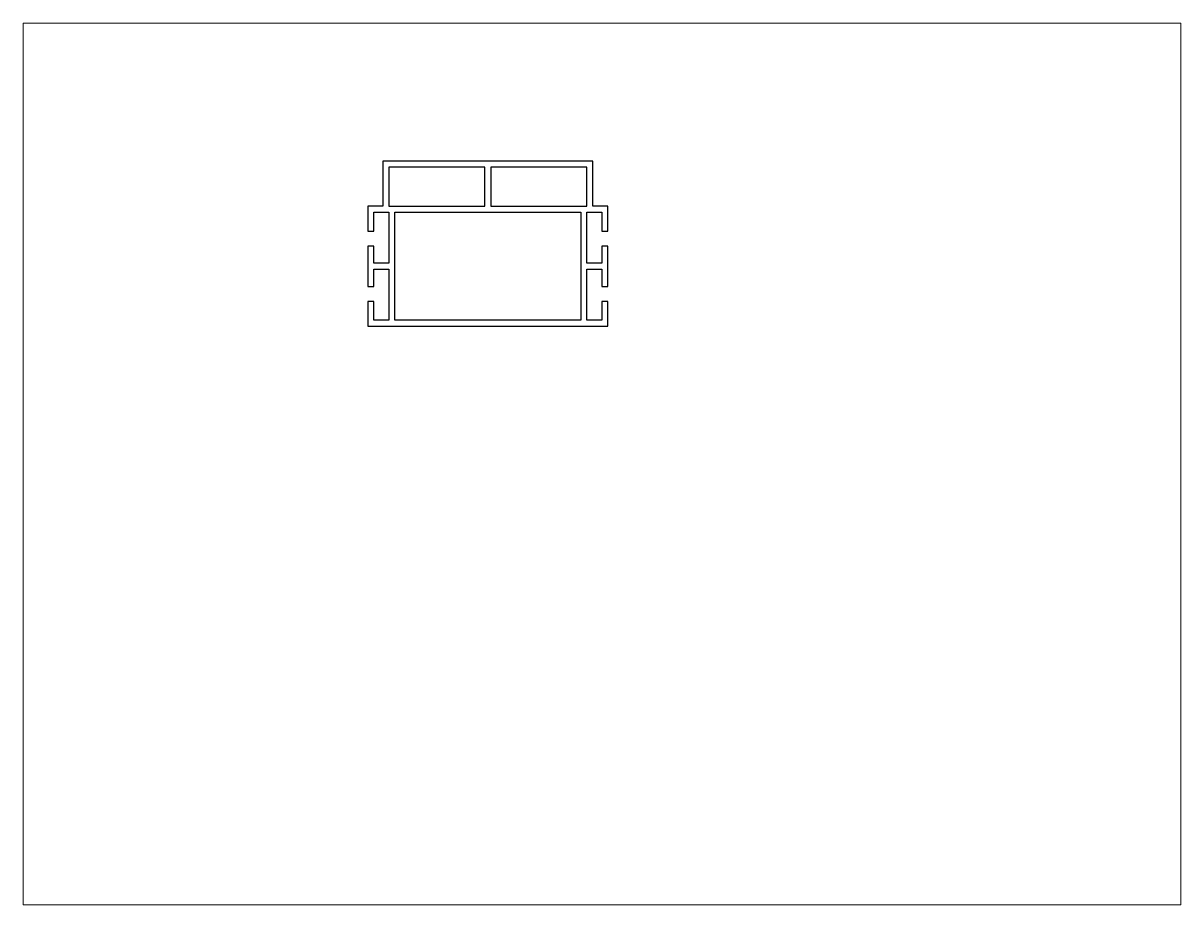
# Paper-space layout 'Layout1' of a CAD drawing. Extents: x 27 to 240, y 20 to 183.
# The model-space entities are those that its viewports show. They can reach past a viewport. Long polylines and large blocks are cut down to what shows.
import ezdxf

# ---------------------------------------------------------------- set-up
doc = ezdxf.new("R2010")
doc.units = 0
doc.header["$LTSCALE"] = 15
doc.layers.get('0').update_dxf_attribs({"linetype": 'CONTINUOUS'})

msp = doc.modelspace()

# ---------------------------------------------------------------- linework, layer by layer
at = {"color": 0, "linetype": 'CONTINUOUS', "ltscale": 0.05}
for points in [[(185.49, 197.2), (185.49, 214.2), (190.49, 214.2), (190.49, 207.95), (192.49, 207.95), (192.49, 216.2), (187.49, 216.2), (187.49, 231.2), (117.49, 231.2), (117.49, 216.2), (112.49, 216.2), (112.49, 207.95), (114.49, 207.95), (114.49, 214.2), (119.49, 214.2), (119.49, 197.2), (114.49, 197.2), (114.49, 202.95), (112.49, 202.95), (112.49, 189.45), (114.49, 189.45), (114.49, 195.2), (119.49, 195.2), (119.49, 178.2), (114.49, 178.2), (114.49, 184.45), (112.49, 184.45), (112.49, 176.2), (192.49, 176.2), (192.49, 184.45), (190.49, 184.45), (190.49, 178.2), (185.49, 178.2), (185.49, 195.2), (190.49, 195.2), (190.49, 189.45), (192.49, 189.45), (192.49, 202.95), (190.49, 202.95), (190.49, 197.2)], [(119.49, 229.2), (119.49, 216.2), (151.49, 216.2), (151.49, 229.2)], [(153.49, 229.2), (153.49, 216.2), (185.49, 216.2), (185.49, 229.2)], [(121.49, 178.2), (121.49, 214.2), (183.49, 214.2), (183.49, 178.2)]]:
    msp.add_lwpolyline(points, close=True, dxfattribs=at)

psp = doc.layouts.get("Layout1")

# ---------------------------------------------------------------- viewports
at = {"layer": '0', "color": 0, "linetype": 'BYBLOCK', "ltscale": 0.05}
psp.add_viewport(center=(133.35, 101.6), size=(213.36, 162.56), view_center_point=(190.51, 130.3), view_height=293.8955, dxfattribs=at)

doc.saveas('drawing.dxf')
